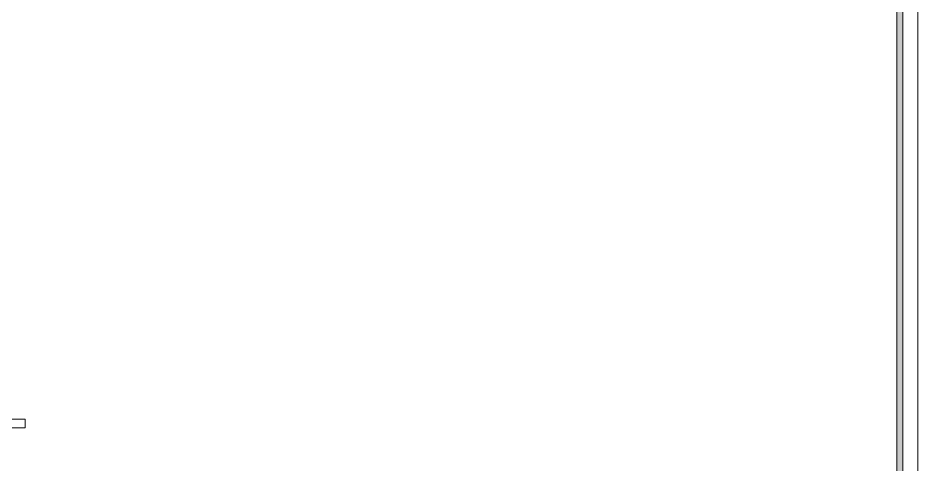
# Model space of a CAD drawing. Header units: metres. Extents: x 294 to 1101, y -498 to -355.
# Drawn here: x 499.44 to 510.97, y -480.39 to -474.67 of the extents above; entities that cross this region are included whole.
import ezdxf

# ---------------------------------------------------------------- set-up
doc = ezdxf.new("R2010")
doc.units = ezdxf.units.M
doc.layers.add('19-JARDINERIA', color=80, linetype='Continuous', lineweight=0)

msp = doc.modelspace()

# ---------------------------------------------------------------- hatches: boundary and pattern name
at = {"layer": '19-JARDINERIA'}
h = msp.add_hatch(color=251, dxfattribs=at)
h.paths.add_polyline_path([(478.954, -452.7), (478.954, -497.71), (510.772, -497.71), (510.772, -452.7)])
h.paths.add_polyline_path([(479.032, -452.777), (479.032, -497.633), (510.695, -497.633), (510.695, -452.777)], flags=16)

# ---------------------------------------------------------------- linework, layer by layer
at = {"layer": '19-JARDINERIA', "color": 251}
for p, q in [((499.529, -479.805), (498.995, -479.805)), ((499.529, -479.916), (499.529, -479.805)), ((499.529, -479.916), (499.347, -479.916))]:
    msp.add_line(p, q, dxfattribs=at)
for points in [[(478.76, -452.506), (478.76, -497.904), (510.966, -497.904), (510.966, -452.506)], [(478.954, -452.7), (478.954, -497.71), (510.772, -497.71), (510.772, -452.7)], [(479.032, -452.777), (479.032, -497.633), (510.695, -497.633), (510.695, -452.777)]]:
    msp.add_lwpolyline(points, close=True, dxfattribs=at)

doc.saveas('drawing.dxf')
